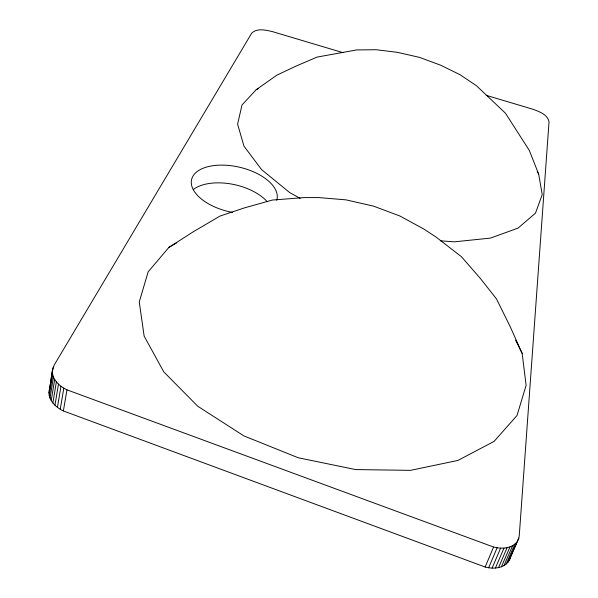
<?xml version="1.0" encoding="UTF-8"?>
<svg xmlns="http://www.w3.org/2000/svg" width="598" height="598" viewBox="0 0 598 598"><rect width="100%" height="100%" fill="white"/><g stroke="black" fill="none" stroke-linecap="round" stroke-linejoin="round"><path stroke-width="0.9" d="M486.174 95.321L532.833 109.225C539.037 111.512 547.656 114.465 549.031 121.798L519.273 535.524L518.847 538.013L509.346 560.132C504.682 568.489 493.477 569.281 485.15 567.031L63.366 410.946C56.317 407.567 49.328 401.385 48.969 393.05L52.564 369.549L54.313 364.847L251.691 33.174C256.983 27.882 265.766 30.072 272.262 31.574L342.968 52.646M48.969 393.05L52.564 369.549M52.617 370.79L53.207 367.142M49.253 395.584L52.676 374.535L52.385 372.023M50.008 398.111L53.446 377.046L52.676 374.535M51.219 400.585L54.68 379.506L53.446 377.046M52.878 402.977L56.362 381.89L54.68 379.506M54.956 405.25L58.469 384.148L56.362 381.89M57.423 407.35L60.966 386.248L58.469 384.148M60.241 409.264L63.814 388.162L60.966 386.248M63.366 410.946L66.976 389.844L63.814 388.162M49.156 390.554L49.806 388.124M518.847 538.013L507.979 562.232M509.346 560.132L510.258 557.807M485.15 567.031L493.582 547.043C501.296 549.031 510.954 548.844 516.582 542.401M488.656 567.756L497.125 547.79M492.102 568.1L500.608 548.149M495.421 568.048L503.957 548.112M498.545 567.607L507.104 547.686M501.416 566.784L509.997 546.886M503.979 565.596L512.576 545.72M506.185 564.071L514.781 544.21M168.86 247.423L148.14 271.858L139.259 301.975L144.14 336.106L163.777 371.866L197.736 406.229L243.857 435.89L298.208 457.754L355.623 469.58L410.527 470.349L457.904 460.438L494.083 441.399L516.993 415.52L526.128 385.381L522.166 353.44L510.161 326.553L496.467 298.88L480.441 278.548L461.364 256.639L435.994 237.025L423.803 229.012L399.883 215.99L373.444 206.101L345.928 199.844L318.831 197.594L304.262 197.594L272.374 200.046L244.507 207.872L220.049 216.042L193.535 231.605L168.86 247.423L176.814 242.751M440.42 240.8L454.368 241.839L490.442 238.094L518.025 228.137L535.472 213.157L542.229 194.619L538.649 174.055L529.297 150.397L505.46 113.209L476.337 85.626L460.041 74.72L440.689 65.212L419.542 57.386L397.491 52.347L376.12 49.724L356.565 49.94L317.142 57.072L296.436 65.922L276.941 75.109L256.168 89.722L242.026 104.949L237.593 124.13L243.991 146.196L261.573 169.615L289.634 192.534L300.218 198.416M256.168 89.722L258.642 88.549M493.582 547.043L66.976 389.844M537.206 171.708L538.649 174.055M515.596 340.142L522.166 353.44M232.615 212.447A43.818 22.851 13 0 1 191.412 180.499A43.818 22.851 13 0 1 239.574 167.231A43.818 22.851 13 0 1 276.71 200.3M193.341 189.514A43.46 23.18 12.8 0 1 267.082 201.556"/></g></svg>
